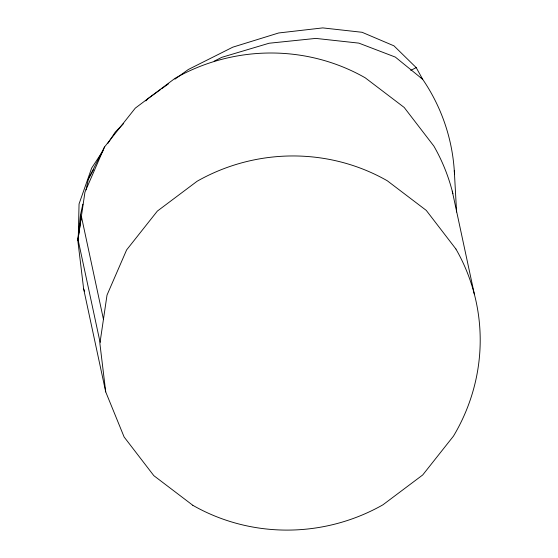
<?xml version="1.0" encoding="UTF-8"?>
<svg xmlns="http://www.w3.org/2000/svg" width="558" height="558" viewBox="0 0 558 558"><rect width="100%" height="100%" fill="white"/><g stroke="black" fill="none" stroke-linecap="round" stroke-linejoin="round"><path stroke-width="0.84" d="M78.28 237.283L79.055 203.935L91.665 168.049L102.993 150.779M192.803 505.283L153.82 475.653L124.12 436.991L105.727 391.918L83.651 288.967L77.82 240.568L80.422 215.179L82.849 204.207M77.82 240.568L84.949 192.133L104.541 146.963L135.28 108.14L175.059 78.308A187.579 180.583 -12.1 0 1 365.204 77.799L404.18 107.443L433.88 146.105A196.995 189.643 -12.1 0 1 452.894 193.696M455.956 249.056L426.256 210.387L387.273 180.764A187.579 180.583 -12.1 0 0 197.12 181.245L157.349 211.091L126.617 249.914L107.017 295.084L99.889 343.519L105.727 391.918M86.03 189.853L88.457 178.881L104.541 146.963M88.457 178.881L93.423 169.806M107.708 143.587L115.262 132.072L123.653 123.513M145.833 100.9L148.226 98.459L160.188 89.817M161.597 88.806L168.628 83.721M174.961 79.152L188.325 69.499L232.812 47.158L278.665 32.971L322.754 27.9L362.079 32.287L393.955 45.84L416.212 67.623L422.685 79.32A196.995 189.797 -15.2 0 1 454.484 174.054M214.188 61.157L221.861 57.307L269.075 43.238L315.807 38.404L358.871 43.126L395.322 57.083L422.685 79.32L420.83 77.506M410.758 70.364L416.212 67.623M83.651 288.967L84.642 291.388M452.273 191.178L474.349 294.129M103.453 319.302L81.384 216.351L78.001 239.347L100.07 342.298M80.422 215.179L80.638 216.867M454.296 170.657L456.584 212.012M192.796 505.297A187.579 180.583 -12.1 0 0 382.948 504.802L422.72 474.956L453.459 436.133A196.995 189.643 -12.1 0 0 455.942 249.063"/></g></svg>
